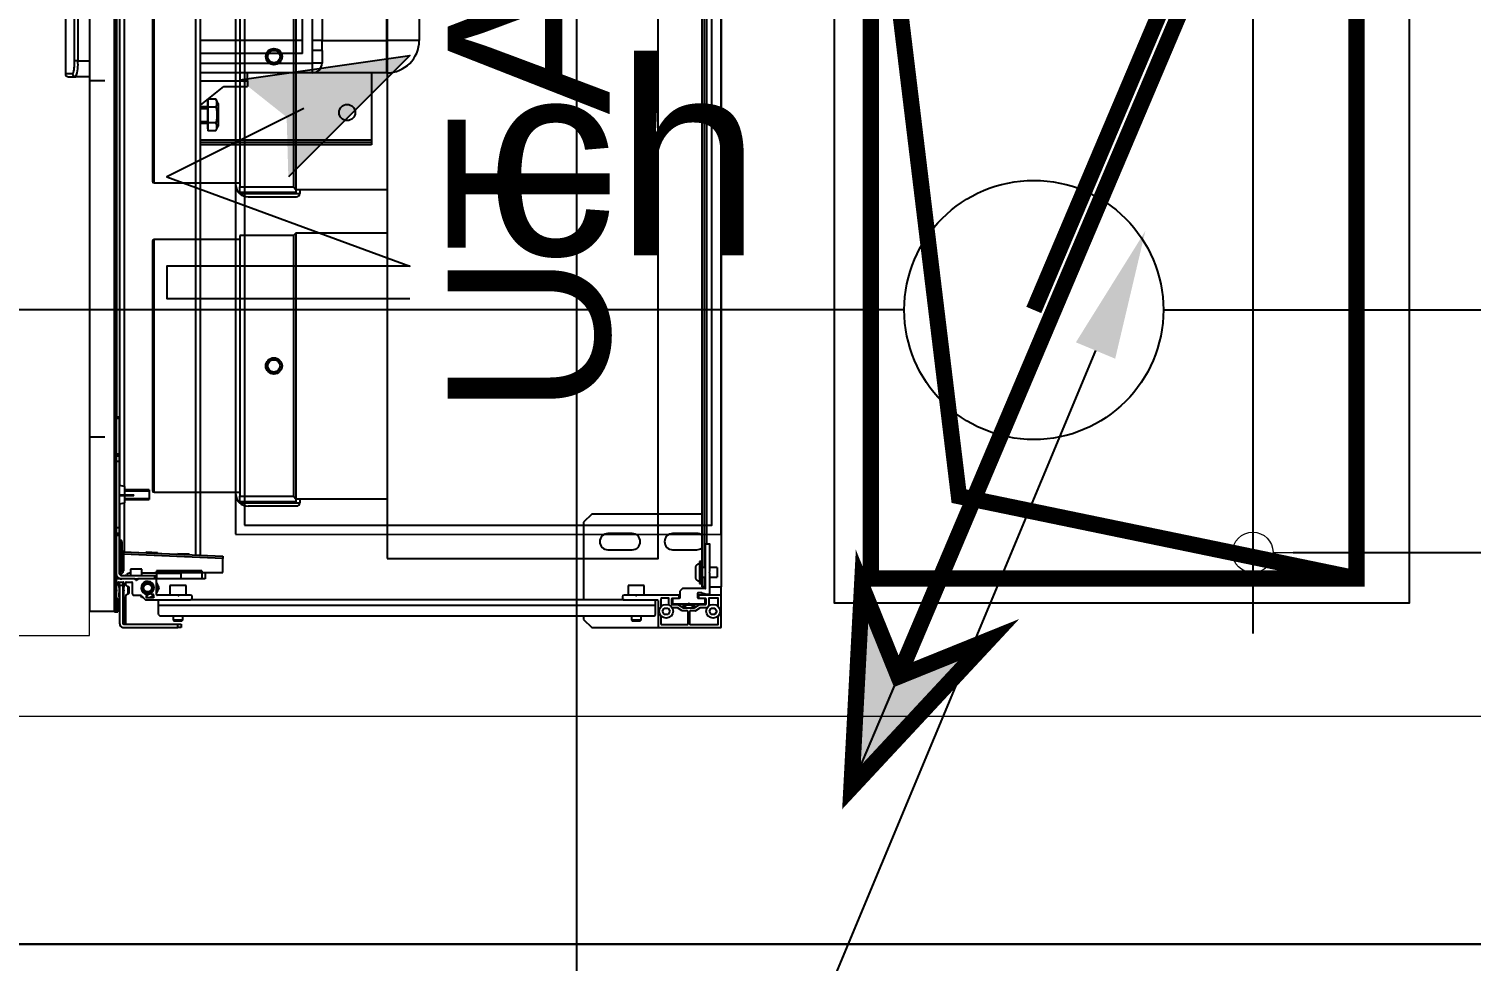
# Model space of a CAD drawing. Header units: millimetres. Extents: x 454430 to 532383, y -370512 to -310890.
# Drawn here: x 472817 to 473708, y -324337 to -323761 of the extents above; entities that cross this region are included whole.
import ezdxf
from ezdxf import colors
from ezdxf.entities.mleader import LeaderData, LeaderLine
from ezdxf.math import Vec2, Vec3

# ---------------------------------------------------------------- set-up
doc = ezdxf.new("R2010")
doc.units = ezdxf.units.MM
doc.linetypes.add('prlm_ef', pattern=[0.165, 0.1, -0.065])
doc.linetypes.add('prlm_gaz', pattern=[36, 24, -3, 0, -3, 0, -3, 0, -3])
for name, color, linetype, lineweight in [('_GAZELEC-BOITE INCORPO', 36, 'Continuous', 18), ('_GAZELEC-RESERVATION', 1, 'Continuous', 18), ('_GAZELEC-RESERVATION 2', 132, 'Continuous', 18)]:
    doc.layers.add(name, color=color, linetype=linetype, lineweight=lineweight)
for name, color, linetype in [('GAZ-EU FLECHE', 42, 'Continuous'), ('GAZ-FLECHE VMC', 93, 'Continuous'), ('prlm-CHAUFF', 30, 'Continuous'), ('prlm-EAU-EF', 161, 'Continuous'), ('prlm-ELEC-CFO', 201, 'Continuous'), ('prlm-GAZ', 20, 'Continuous'), ('prlm-GT', 242, 'Continuous'), ('prlm-MOD', 64, 'Continuous'), ('prlm-VMC', 93, 'Continuous')]:
    doc.layers.add(name, color=color, linetype=linetype)
doc.layers.add('prlm-xpoly', color=7, linetype='Continuous', plot=False)
doc.layers.add('prlm-ZEROPLOT', color=254, linetype='Continuous', plot=False)
doc.styles.add('Arial', font='arial.ttf')
doc.styles.add('prlm-elec-cfo', font='comic.ttf', dxfattribs={"height": 12})
doc.styles.get("Standard").update_dxf_attribs({"font": 'arial.ttf'})
doc.dimstyles.new('200', dxfattribs={"dimtxt": 150, "dimasz": 25, "dimexe": 50, "dimexo": 50, "dimgap": 20, "dimtad": 1, "dimdec": 0, "dimlfac": 0.1, "dimdsep": 46, "dimtxsty": 'Arial', "dimblk1": 'DOTBLANK', "dimblk2": 'DOTBLANK', "dimsah": 1, "dimcen": 25, "dimclrd": 5, "dimclre": 5, "dimadec": 0, "dimazin": 0, "dimtfac": 1, "dimtdec": 0, "dimtmove": 0, "dimatfit": 3, "dimldrblk": 'DOTBLANK', "dimfxl": 50, "dimtolj": 1, "dimtzin": 0, "dimarcsym": 0})

# ---------------------------------------------------------------- blocks, each defined once
blk = doc.blocks.new('xi.CH')
at = {"layer": 'prlm-ELEC-CFO', "lineweight": 5}
blk.add_hatch(color=0, dxfattribs=at).paths.add_polyline_path([(-3, 6), (-0.103, 3.699), (0, 0), (7.5, 7.5)])
at = {"layer": 'prlm-ELEC-CFO', "color": 0}
for points in [[(-3, 6), (7.5, 7.5), (0, 0)], [(0.955, 4.227), (-7.5, 0), (7.5, -5.5), (-7.5, -5.5), (-7.5, -7.5), (7.5, -7.5)]]:
    blk.add_lwpolyline(points, dxfattribs=at)
blk = doc.blocks.new('MTI900_Alu_390')
at = {"layer": 'prlm-MOD', "color": 1, "linetype": 'Continuous'}
for p, q in [((-4.225, 0), (4.225, 0)), ((4.278, 0), (4.225, 0)), ((4.225, -0.07), (4.225, 0)), ((4.472, 0), (4.278, 0)), ((4.475, 0), (4.472, 0)), ((4.475, -0.003), (4.475, 0)), ((3.96, -0.073), (3.96, -0.097)), ((4.13, -0.07), (3.963, -0.07)), ((4.105, -0.025), (4.165, -0.025)), ((4.105, -0.025), (4.105, -0.07)), ((4.135, -0.075), (4.13, -0.07)), ((4.14, -0.07), (4.135, -0.075)), ((4.267, -0.07), (4.14, -0.07)), ((4.165, -0.07), (4.165, -0.025)), ((4.27, -0.0895), (4.27, -0.073)), ((4.275, -0.003), (4.275, -0.137)), ((4.293, -0.021), (4.293, -0.074)), ((4.3467, -0.018), (4.296, -0.018)), ((4.296, -0.077), (4.3306, -0.077)), ((4.353, -0.0864), (4.353, -0.1286)), ((4.355, -0.0385), (4.375, -0.0269)), ((4.355, -0.0615), (4.355, -0.0385)), ((4.375, -0.0731), (4.355, -0.0615)), ((4.375, -0.0269), (4.395, -0.0385)), ((4.395, -0.0615), (4.375, -0.0731)), ((4.395, -0.0385), (4.395, -0.0615)), ((4.454, -0.018), (4.4033, -0.018)), ((4.457, -0.191), (4.457, -0.021)), ((4.475, -0.387), (4.475, -0.003)), ((-4.105, -0.105), (4.105, -0.105)), ((-4.1, -0.12), (4.1, -0.12)), ((-3.96, -0.09), (3.96, -0.09)), ((3.775, -0.12), (3.775, -0.8)), ((3.895, -0.15), (3.895, -0.3)), ((3.963, -0.1), (4.229, -0.1)), ((3.995, -0.3), (3.995, -0.15)), ((4.067, -0.12), (4.067, -0.125)), ((4.067, -0.125), (4.203, -0.125)), ((4.067, -0.125), (4.067, -0.135)), ((4.067, -0.135), (4.203, -0.135)), ((4.105, -0.115), (4.095, -0.125)), ((4.1025, -0.158), (4.1675, -0.158)), ((4.105, -0.1), (4.105, -0.115)), ((4.165, -0.115), (4.105, -0.115)), ((4.165, -0.115), (4.165, -0.1)), ((4.165, -0.105), (4.225, -0.105)), ((4.175, -0.125), (4.165, -0.115)), ((4.17, -0.12), (4.225, -0.12)), ((4.203, -0.125), (4.203, -0.12)), ((4.203, -0.135), (4.203, -0.125)), ((4.225, -0.105), (4.225, -0.1)), ((4.225, -0.105), (4.225, -0.12)), ((4.235, -0.1), (4.235, -0.24)), ((4.26, -0.142), (4.26, -0.1205)), ((4.2602, -0.1195), (4.2698, -0.0905)), ((4.292, -0.145), (4.263, -0.145)), ((4.278, -0.14), (4.292, -0.14)), ((4.295, -0.137), (4.295, -0.098)), ((4.295, -0.137), (4.295, -0.142)), ((4.298, -0.095), (4.332, -0.095)), ((4.327, -0.1), (4.298, -0.1)), ((4.33, -0.195), (4.33, -0.103)), ((4.3377, -0.16), (4.33, -0.16)), ((4.33, -0.1677), (4.3421, -0.1677)), ((4.335, -0.098), (4.335, -0.1341)), ((4.3355, -0.1358), (4.3545, -0.1642)), ((4.3377, -0.16), (4.3377, -0.24)), ((4.355, -0.19), (4.3377, -0.16)), ((4.3535, -0.1303), (4.3725, -0.1588)), ((4.355, -0.1659), (4.355, -0.2341)), ((4.373, -0.1605), (4.373, -0.191)), ((4.235, -0.24), (4.25, -0.255)), ((4.25, -0.255), (4.292, -0.255)), ((4.275, -0.263), (4.275, -0.52)), ((4.292, -0.26), (4.278, -0.26)), ((4.295, -0.258), (4.295, -0.263)), ((4.295, -0.302), (4.295, -0.263)), ((4.33, -0.195), (4.325, -0.2)), ((4.325, -0.2), (4.33, -0.205)), ((4.33, -0.297), (4.33, -0.205)), ((4.33, -0.2323), (4.3421, -0.2323)), ((4.33, -0.24), (4.3377, -0.24)), ((4.3545, -0.2358), (4.335, -0.265)), ((4.335, -0.265), (4.335, -0.302)), ((4.3377, -0.24), (4.355, -0.21)), ((4.373, -0.2404), (4.3535, -0.2697)), ((4.373, -0.209), (4.373, -0.2404)), ((4.454, -0.194), (4.376, -0.194)), ((4.376, -0.206), (4.454, -0.206)), ((4.457, -0.369), (4.457, -0.209)), ((4.293, -0.326), (4.293, -0.369)), ((4.328, -0.323), (4.296, -0.323)), ((4.298, -0.3), (4.327, -0.3)), ((4.332, -0.305), (4.298, -0.305)), ((4.353, -0.2714), (4.353, -0.3036)), ((4.355, -0.3285), (4.375, -0.3169)), ((4.355, -0.3515), (4.355, -0.3285)), ((4.375, -0.3631), (4.355, -0.3515)), ((4.375, -0.3169), (4.395, -0.3285)), ((4.395, -0.3515), (4.375, -0.3631)), ((4.395, -0.3285), (4.395, -0.3515)), ((4.296, -0.372), (4.3467, -0.372)), ((4.305, -0.6), (4.305, -0.393)), ((4.34, -0.405), (4.305, -0.405)), ((4.308, -0.39), (4.472, -0.39)), ((4.34, -0.405), (4.34, -3.475)), ((4.395, -0.405), (4.34, -0.405)), ((4.405, -0.415), (4.395, -0.405)), ((4.4033, -0.372), (4.454, -0.372)), ((4.405, -0.415), (4.405, -3.465)), ((4.475, -0.8), (4.475, -0.387)), ((4.215, -0.475), (4.215, -0.575)), ((4.275, -0.475), (4.215, -0.475)), ((4.275, -0.52), (4.2779, -0.5229)), ((4.275, -0.52), (4.275, -0.53)), ((4.2779, -0.5271), (4.275, -0.53)), ((4.275, -0.53), (4.275, -0.6)), ((4.43, -0.495), (4.405, -0.495)), ((4.43, -0.495), (4.43, -0.555)), ((4.435, -0.5), (4.43, -0.495)), ((4.435, -0.55), (4.435, -0.5)), ((3.895, -0.55), (3.895, -0.7)), ((3.995, -0.7), (3.995, -0.55)), ((4.215, -0.575), (4.275, -0.575)), ((4.285, -0.61), (4.295, -0.61)), ((4.305, -0.6), (4.305, -3.277)), ((4.405, -0.555), (4.43, -0.555)), ((4.43, -0.555), (4.435, -0.55)), ((3.775, -0.8), (3.825, -0.85)), ((4.425, -0.85), (4.475, -0.8)), ((3.825, -0.85), (4.305, -0.85)), ((4.405, -0.85), (4.425, -0.85)), ((-0.85, -1.865), (0.85, -1.865)), ((0.85, -1.865), (0.85, -2.065)), ((0.85, -2.065), (-0.85, -2.065)), ((0.85, -2.465), (0.85, -2.065)), ((1.05, -2.065), (0.85, -2.065)), ((1.05, -2.065), (1.05, -2.525)), ((1.05, -2.16), (1.465, -2.16)), ((1.465, -2.16), (1.48, -2.16)), ((1.465, -2.16), (1.465, -3.215)), ((1.48, -2.16), (1.48, -3.215)), ((1.48, -2.16), (1.495, -2.16)), ((1.495, -2.16), (1.495, -3.215)), ((-0.85, -2.465), (0.85, -2.465)), ((0.9124, -2.465), (0.85, -2.465)), ((0.85, -2.465), (0.85, -2.5242)), ((0.9124, -2.465), (0.99, -2.465)), ((0.9124, -2.465), (0.9124, -2.525)), ((0.99, -2.465), (0.99, -2.525)), ((0.85, -2.5242), (-0.85, -2.5242)), ((0.99, -2.525), (0.9124, -2.525)), ((0.99, -3.215), (0.99, -2.525)), ((1.05, -2.525), (0.99, -2.525)), ((1.05, -2.525), (1.05, -3.215)), ((0.93, -2.585), (-0.93, -2.585)), ((0.85, -2.585), (0.85, -3.215)), ((0.93, -2.585), (0.93, -3.215)), ((1.1, -2.925), (1.05, -2.925)), ((1.1, -3.215), (1.1, -2.925)), ((1.1, -2.925), (1.1342, -2.925)), ((1.1342, -3.0705), (1.1342, -2.925)), ((1.2504, -3.215), (1.1342, -3.0705)), ((1.24, -3.106), (1.2119, -3.1204)), ((1.24, -3.106), (1.38, -3.106)), ((1.4081, -3.1204), (1.38, -3.106)), ((4.0071, -3.6913), (4.035, -3.077)), ((4.05, -3.077), (4.0221, -3.692)), ((4.035, -3.077), (4.05, -3.077)), ((4.1351, -3.077), (4.05, -3.077)), ((4.136, -3.497), (4.1351, -3.077)), ((1.2119, -3.1204), (1.2119, -3.1671)), ((1.2142, -3.17), (1.2364, -3.17)), ((1.225, -3.17), (1.225, -3.172)), ((1.225, -3.172), (1.395, -3.172)), ((1.2364, -3.17), (1.2609, -3.17)), ((1.26, -3.172), (1.26, -3.215)), ((1.2609, -3.1204), (1.2609, -3.17)), ((1.2609, -3.17), (1.31, -3.17)), ((1.2692, -3.215), (1.2692, -3.172)), ((1.31, -3.17), (1.3591, -3.17)), ((1.3508, -3.215), (1.3508, -3.172)), ((1.3591, -3.1204), (1.3591, -3.17)), ((1.3591, -3.17), (1.3836, -3.17)), ((1.36, -3.215), (1.36, -3.172)), ((1.3836, -3.17), (1.4081, -3.17)), ((1.395, -3.172), (1.395, -3.17)), ((1.4081, -3.1204), (1.4081, -3.17)), ((4.1353, -3.187), (4.175, -3.187)), ((4.175, -3.187), (4.175, -3.207)), ((4.0287, -3.215), (-0.1325, -3.215)), ((4.0274, -3.245), (-0.1325, -3.245)), ((4.0173, -3.3556), (4.0205, -3.2854)), ((4.0255, -3.2857), (4.0205, -3.2854)), ((4.125, -3.207), (4.125, -3.487)), ((4.125, -3.207), (4.175, -3.207)), ((4.175, -3.207), (4.175, -3.337)), ((4.275, -3.277), (4.275, -3.3458)), ((4.295, -3.267), (4.285, -3.267)), ((4.305, -3.5528), (4.305, -3.277)), ((4.0173, -3.3556), (4.0223, -3.3558)), ((4.14, -3.337), (4.175, -3.337)), ((4.14, -3.487), (4.14, -3.337)), ((4.175, -3.337), (4.175, -3.487)), ((4.215, -3.305), (4.215, -3.405)), ((4.275, -3.305), (4.215, -3.305)), ((4.275, -3.3458), (4.275, -3.3582)), ((4.275, -3.3582), (4.275, -3.484)), ((4.2759, -3.3479), (4.2779, -3.3499)), ((4.2779, -3.3541), (4.2759, -3.3561)), ((4.43, -3.325), (4.405, -3.325)), ((4.43, -3.325), (4.43, -3.385)), ((4.435, -3.33), (4.43, -3.325)), ((4.43, -3.385), (4.435, -3.38)), ((4.435, -3.38), (4.435, -3.33)), ((4.455, -3.355), (4.455, -3.335)), ((4.455, -3.335), (4.475, -3.335)), ((4.455, -3.69), (4.455, -3.355)), ((4.475, -3.355), (4.455, -3.355)), ((4.475, -3.335), (4.475, -3.355)), ((4.475, -3.69), (4.475, -3.355)), ((4.215, -3.405), (4.275, -3.405)), ((4.22, -3.4778), (4.23, -3.472)), ((4.23, -3.472), (4.24, -3.4778)), ((4.395, -3.475), (4.405, -3.465)), ((4.405, -3.385), (4.43, -3.385)), ((3.625, -3.532), (3.685, -3.532)), ((3.625, -3.532), (3.625, -3.682)), ((3.6311, -3.682), (3.6311, -3.532)), ((3.6789, -3.682), (3.6789, -3.532)), ((3.685, -3.682), (3.685, -3.532)), ((4.0084, -3.5518), (4.0116, -3.4816)), ((4.0084, -3.5518), (4.0134, -3.552)), ((4.0166, -3.4819), (4.0116, -3.4816)), ((4.125, -3.487), (4.14, -3.487)), ((4.14, -3.4972), (4.136, -3.497)), ((4.14, -3.487), (4.155, -3.487)), ((4.14, -3.487), (4.14, -3.577)), ((4.155, -3.487), (4.175, -3.487)), ((4.155, -3.497), (4.155, -3.487)), ((4.155, -3.702), (4.155, -3.497)), ((4.175, -3.497), (4.155, -3.497)), ((4.175, -3.487), (4.175, -3.49)), ((4.175, -3.49), (4.175, -3.6008)), ((4.272, -3.487), (4.178, -3.487)), ((4.195, -3.5614), (4.195, -3.5226)), ((4.268, -3.521), (4.2657, -3.521)), ((4.271, -3.507), (4.271, -3.518)), ((4.2729, -3.542), (4.276, -3.542)), ((4.287, -3.504), (4.274, -3.504)), ((4.2769, -3.5821), (4.3041, -3.5549)), ((4.279, -3.545), (4.279, -3.549)), ((4.282, -3.552), (4.287, -3.552)), ((4.2854, -3.504), (4.29, -3.5066)), ((4.29, -3.549), (4.29, -3.507)), ((4.34, -3.475), (4.305, -3.475)), ((4.395, -3.475), (4.34, -3.475)), ((3.655, -3.6411), (3.655, -3.6275)), ((3.66, -3.6275), (3.655, -3.6275)), ((3.655, -3.717), (3.655, -3.6411)), ((3.66, -3.6411), (3.655, -3.6411)), ((3.66, -3.6411), (3.66, -3.6275)), ((3.66, -3.717), (3.66, -3.6411)), ((4.115, -3.577), (4.115, -3.647)), ((4.155, -3.577), (4.115, -3.577)), ((4.115, -3.647), (4.155, -3.647)), ((4.14, -3.647), (4.14, -3.6567)), ((4.175, -3.6232), (4.175, -3.6008)), ((4.175, -3.6232), (4.175, -3.734)), ((4.1759, -3.6029), (4.1829, -3.6099)), ((4.1829, -3.6141), (4.1759, -3.6211)), ((4.195, -3.674), (4.195, -3.64)), ((4.198, -3.637), (4.266, -3.637)), ((4.276, -3.627), (4.276, -3.5842)), ((4.2906, -3.577), (4.2806, -3.5828)), ((4.2906, -3.5684), (4.2906, -3.577)), ((-4.375, -3.737), (4.375, -3.737)), ((-0.1667, -3.735), (3.175, -3.735)), ((-0.16, -3.715), (3.5984, -3.715)), ((3.6044, -3.685), (-0.15, -3.685)), ((3.175, -3.717), (3.185, -3.717)), ((3.175, -3.737), (3.175, -3.717)), ((3.185, -3.717), (3.4033, -3.717)), ((3.185, -3.717), (3.185, -3.737)), ((3.4033, -3.737), (3.4033, -3.717)), ((3.4033, -3.717), (3.4168, -3.717)), ((3.4168, -3.717), (3.45, -3.717)), ((3.4168, -3.717), (3.4168, -3.737)), ((3.45, -3.717), (3.86, -3.717)), ((3.45, -3.717), (3.45, -3.737)), ((3.605, -3.682), (3.598, -3.717)), ((3.655, -3.682), (3.605, -3.682)), ((3.705, -3.682), (3.66, -3.682)), ((3.712, -3.717), (3.705, -3.682)), ((4.0074, -3.685), (3.7056, -3.685)), ((3.7116, -3.715), (3.935, -3.715)), ((3.86, -3.717), (3.8932, -3.717)), ((3.86, -3.717), (3.86, -3.737)), ((3.8932, -3.717), (3.9067, -3.717)), ((3.8932, -3.737), (3.8932, -3.717)), ((3.9067, -3.717), (4.14, -3.717)), ((3.9067, -3.717), (3.9067, -3.737)), ((3.935, -3.717), (3.935, -3.712)), ((3.965, -3.712), (3.935, -3.712)), ((3.945, -3.702), (3.965, -3.702)), ((3.965, -3.702), (4.105, -3.702)), ((3.965, -3.712), (3.965, -3.702)), ((3.965, -3.712), (3.965, -3.717)), ((4.105, -3.712), (3.965, -3.712)), ((4.007, -3.6925), (4.0071, -3.6913)), ((4.0071, -3.6913), (4.0221, -3.692)), ((4.0221, -3.692), (4.022, -3.6925)), ((4.0221, -3.692), (4.125, -3.692)), ((4.105, -3.702), (4.125, -3.702)), ((4.105, -3.712), (4.105, -3.702)), ((4.105, -3.717), (4.105, -3.712)), ((4.135, -3.712), (4.105, -3.712)), ((4.125, -3.692), (4.125, -3.702)), ((4.135, -3.712), (4.135, -3.717)), ((4.165, -3.7265), (4.165, -3.737)), ((4.175, -3.734), (4.175, -3.737)), ((4.195, -3.722), (4.195, -3.693)), ((4.195, -3.695), (4.215, -3.695)), ((4.215, -3.715), (4.195, -3.715)), ((4.2109, -3.677), (4.198, -3.677)), ((4.198, -3.69), (4.2252, -3.69)), ((4.198, -3.725), (4.212, -3.725)), ((4.2221, -3.6633), (4.2134, -3.6757)), ((4.215, -3.695), (4.45, -3.695)), ((4.215, -3.695), (4.215, -3.715)), ((4.215, -3.715), (4.45, -3.715)), ((4.215, -3.72), (4.2251, -3.72)), ((4.215, -3.722), (4.215, -3.72)), ((4.2249, -3.7161), (4.221, -3.72)), ((4.2654, -3.662), (4.2246, -3.662)), ((4.2287, -3.7161), (4.2249, -3.7161)), ((4.227, -3.657), (4.225, -3.659)), ((4.265, -3.659), (4.225, -3.659)), ((4.225, -3.659), (4.225, -3.662)), ((4.225, -3.69), (4.225, -3.695)), ((4.263, -3.657), (4.227, -3.657)), ((4.228, -3.692), (4.2367, -3.692)), ((4.2293, -3.657), (4.2293, -3.662)), ((4.2293, -3.69), (4.2293, -3.695)), ((4.2595, -3.715), (4.231, -3.715)), ((4.2429, -3.7321), (4.2379, -3.737)), ((4.2429, -3.6871), (4.2388, -3.6911)), ((4.2486, -3.7335), (4.2414, -3.7335)), ((4.2512, -3.6911), (4.2471, -3.6871)), ((4.2521, -3.737), (4.2471, -3.7321)), ((4.2533, -3.692), (4.2625, -3.692)), ((4.2607, -3.657), (4.2607, -3.662)), ((4.2607, -3.69), (4.2607, -3.695)), ((4.2651, -3.7161), (4.2618, -3.7161)), ((4.265, -3.659), (4.263, -3.657)), ((4.265, -3.662), (4.265, -3.659)), ((4.265, -3.695), (4.265, -3.69)), ((4.269, -3.72), (4.2651, -3.7161)), ((4.2827, -3.69), (4.2653, -3.69)), ((4.2654, -3.72), (4.2826, -3.72)), ((4.2766, -3.6757), (4.2679, -3.6633)), ((4.452, -3.677), (4.2791, -3.677)), ((4.2855, -3.692), (4.445, -3.692)), ((4.342, -3.715), (4.2885, -3.715)), ((4.295, -3.734), (4.295, -3.73)), ((4.298, -3.727), (4.342, -3.727)), ((4.378, -3.727), (4.298, -3.727)), ((4.298, -3.727), (4.298, -3.737)), ((4.345, -3.724), (4.345, -3.718)), ((4.375, -3.737), (4.375, -3.747)), ((4.378, -3.747), (4.378, -3.727)), ((4.455, -3.682), (4.455, -3.68)), ((4.375, -3.747), (-4.375, -3.747)), ((4.375, -3.747), (4.378, -3.747)), ((4.375, -3.792), (4.375, -3.747)), ((4.375, -3.902), (4.375, -3.792)), ((-4.375, -3.902), (4.375, -3.902)), ((0.975, -3.973), (0.975, -3.902)), ((1.075, -3.902), (1.075, -3.9853)), ((-0.975, -3.973), (0.975, -3.973)), ((0.975, -3.9928), (-0.975, -3.9928)), ((0.975, -3.973), (0.975, -3.9928)), ((1.055, -4.05), (1.055, -4.0051)), ((1.075, -4.03), (1.075, -3.9853)), ((0.7037, -4.05), (1.055, -4.05))]:
    blk.add_line(p, q, dxfattribs=at)
at = {"layer": 'prlm-MOD', "color": 1, "ltscale": 50}
for points in [[(1.1, -3.8058), (1.1, -3.902)], [(3.3, -3.8058), (3.3, -3.902)]]:
    blk.add_lwpolyline(points, dxfattribs=at)
at = {"layer": 'prlm-MOD', "color": 1, "linetype": 'Continuous'}
for centre, radius in [((4.375, -0.05), 0.0425), ((4.375, -0.34), 0.0425), ((1.295, -2.31), 0.05), ((4.23, -3.542), 0.035), ((4.23, -3.542), 0.03), ((4.23, -3.542), 0.025)]:
    blk.add_circle(centre, radius, dxfattribs=at)
for centre, radius, start, end in [((4.278, -0.003), 0.003, 90, 180), ((4.472, -0.003), 0.003, 0, 90), ((3.963, -0.073), 0.003, 90, 180), ((4.267, -0.073), 0.003, 0, 90), ((4.296, -0.021), 0.003, 90, 180), ((4.296, -0.074), 0.003, 180, 270), ((4.3306, -0.067), 0.01, 270, 326.3475), ((4.3467, -0.021), 0.003, 84.51824, 90), ((4.4033, -0.021), 0.003, 90, 95.48179), ((4.454, -0.021), 0.003, 0, 90), ((3.945, -0.15), 0.05, 143.1301, 180), ((3.963, -0.097), 0.003, 180, 270), ((3.945, -0.15), 0.05, 0, 36.8699), ((4.1025, -0.138), 0.02, 171.37307, 270), ((4.1025, -0.133), 0.02, 185.73917, 187.18076), ((4.1675, -0.138), 0.02, 270, 8.62693), ((4.1675, -0.133), 0.02, 352.81924, 354.26083), ((4.232, -0.1), 0.003, 0, 180), ((4.263, -0.1205), 0.003, 161.56505, 180), ((4.263, -0.142), 0.003, 180, 270), ((4.267, -0.0895), 0.003, 341.56505, 0), ((4.278, -0.137), 0.003, 180, 270), ((4.292, -0.137), 0.003, 270, 0), ((4.292, -0.142), 0.003, 270, 0), ((4.298, -0.098), 0.003, 90, 180), ((4.298, -0.103), 0.003, 90, 180), ((4.327, -0.103), 0.003, 0, 90), ((4.332, -0.098), 0.003, 0, 90), ((4.338, -0.1341), 0.003, 180, 213.69007), ((4.356, -0.1286), 0.003, 180, 213.69007), ((4.352, -0.1659), 0.003, 0, 33.69007), ((4.37, -0.1605), 0.003, 0, 33.69007), ((4.278, -0.263), 0.003, 90, 180), ((4.292, -0.258), 0.003, 0, 90), ((4.292, -0.263), 0.003, 0, 90), ((4.352, -0.2341), 0.003, 326.30993, 0), ((4.376, -0.191), 0.003, 180, 270), ((4.376, -0.209), 0.003, 90, 180), ((4.454, -0.191), 0.003, 270, 0), ((4.454, -0.209), 0.003, 0, 90), ((3.945, -0.3), 0.05, 180, 0), ((4.296, -0.326), 0.003, 90, 180), ((4.298, -0.297), 0.003, 180, 270), ((4.298, -0.302), 0.003, 180, 270), ((4.327, -0.297), 0.003, 270, 0), ((4.328, -0.333), 0.01, 46.14901, 90), ((4.332, -0.302), 0.003, 270, 0), ((4.356, -0.2714), 0.003, 146.30993, 180), ((4.296, -0.369), 0.003, 180, 270), ((4.308, -0.393), 0.003, 90, 180), ((4.3467, -0.369), 0.003, 270, 275.48176), ((4.4033, -0.369), 0.003, 264.51819, 270), ((4.454, -0.369), 0.003, 270, 0), ((4.472, -0.387), 0.003, 270, 0), ((3.945, -0.55), 0.05, 0, 180), ((4.2758, -0.525), 0.003, 315, 45), ((4.285, -0.6), 0.01, 180, 270), ((4.295, -0.6), 0.01, 270, 0), ((3.945, -0.7), 0.05, 180, 0), ((0.85, -2.065), 0.2, 0, 90), ((0.99, -2.525), 0.06, 0, 90), ((1.2364, -3.1624), 0.0487, 59.74223, 120.25777), ((1.3836, -3.1624), 0.0487, 59.74223, 120.25777), ((4.285, -3.277), 0.01, 90, 180), ((4.295, -3.277), 0.01, 0, 90), ((4.278, -3.3458), 0.003, 180, 225), ((4.278, -3.3582), 0.003, 135, 180), ((4.2758, -3.352), 0.003, 315, 45), ((4.178, -3.49), 0.003, 90, 180), ((4.23, -3.542), 0.04, 33.92723, 355.99937), ((4.23, -3.542), 0.065, 57.79577, 122.20423), ((4.23, -3.542), 0.06, 66.44354, 113.55646), ((4.2657, -3.518), 0.003, 213.92723, 270), ((4.23, -3.542), 0.04, 0, 33.92723), ((4.268, -3.518), 0.003, 270, 0), ((4.2729, -3.545), 0.003, 90, 175.99937), ((4.23, -3.542), 0.04, 355.99937, 0), ((4.274, -3.507), 0.003, 90, 180), ((4.272, -3.484), 0.003, 270, 0), ((4.276, -3.545), 0.003, 0, 90), ((4.23, -3.542), 0.06, 0, 39.29648), ((4.282, -3.549), 0.003, 180, 270), ((4.23, -3.542), 0.065, 22.61986, 35.77582), ((4.287, -3.507), 0.003, 0, 90), ((4.287, -3.549), 0.003, 270, 0), ((4.23, -3.542), 0.06, 351.491, 0), ((4.302, -3.5528), 0.003, 315, 0), ((4.178, -3.6008), 0.003, 180, 225), ((4.178, -3.6232), 0.003, 135, 180), ((4.1808, -3.612), 0.003, 315, 45), ((4.198, -3.64), 0.003, 90, 180), ((4.266, -3.627), 0.01, 270, 0), ((4.23, -3.542), 0.065, 315.04746, 333.83802), ((4.279, -3.5842), 0.003, 135, 180), ((3.945, -3.712), 0.01, 90, 180), ((3.997, -3.692), 0.01, 270, 357.39744), ((4.125, -3.712), 0.02, 347.58795, 90), ((4.125, -3.712), 0.01, 0, 90), ((4.16, -3.6567), 0.02, 180, 230.11594), ((4.14, -3.702), 0.035, 270, 0), ((4.14, -3.702), 0.015, 270, 0), ((4.1151, -3.7104), 0.05, 37.08606, 50.11594), ((4.178, -3.734), 0.003, 180, 270), ((4.198, -3.674), 0.003, 180, 270), ((4.198, -3.693), 0.003, 90, 180), ((4.198, -3.722), 0.003, 180, 270), ((4.2109, -3.674), 0.003, 270, 325.00798), ((4.212, -3.722), 0.003, 270, 0), ((4.2246, -3.665), 0.003, 90, 145.00798), ((4.215, -3.715), 0.01, 353.93882, 0), ((4.2251, -3.717), 0.003, 270, 350.40593), ((4.2252, -3.693), 0.003, 19.47122, 90), ((4.231, -3.718), 0.003, 90, 170.40593), ((4.2367, -3.689), 0.003, 270, 315), ((4.245, -3.6892), 0.003, 45, 135), ((4.245, -3.7342), 0.003, 45, 135), ((4.2533, -3.689), 0.003, 225, 270), ((4.2595, -3.718), 0.003, 9.59407, 90), ((4.2653, -3.693), 0.003, 90, 160.52878), ((4.2654, -3.717), 0.003, 189.59407, 270), ((4.275, -3.715), 0.01, 180, 186.06118), ((4.2654, -3.665), 0.003, 34.99202, 90), ((4.2791, -3.674), 0.003, 214.99202, 270), ((4.2826, -3.717), 0.003, 270, 350.40593), ((4.2827, -3.693), 0.003, 19.47122, 90), ((4.2885, -3.718), 0.003, 90, 170.40593), ((4.292, -3.734), 0.003, 270, 0), ((4.298, -3.73), 0.003, 90, 180), ((4.342, -3.718), 0.003, 0, 90), ((4.342, -3.724), 0.003, 270, 0), ((4.445, -3.682), 0.01, 270, 0), ((4.45, -3.69), 0.025, 270, 0), ((4.45, -3.69), 0.005, 270, 0), ((4.452, -3.68), 0.003, 0, 90), ((0.9987, -4.1937), 0.2219, 69.89148, 96.1295), ((1.055, -4.03), 0.02, 270, 0)]:
    blk.add_arc(centre, radius, start, end, dxfattribs=at)
for centre, major_axis, ratio, start_param, end_param in [((3.997, -3.692), (-0.025, 0), 0.4, 1.570796, 3.096169), ((4.022, -3.6931), (-0.015, 0.0007), 0.045361, -1.568734, 0), ((1.055, -3.9853), (-0.02, 0), 0.989815, 1.570796, 3.141593)]:
    blk.add_ellipse(centre, major_axis=major_axis, ratio=ratio, start_param=start_param, end_param=end_param, dxfattribs=at)
for points, knots in [([(0.9124, -2.525), (0.902, -2.525), (0.8916, -2.5247), (0.8708, -2.5243), (0.8604, -2.5242), (0.85, -2.5242)], [0, 0, 0, 0, 0.5, 0.5, 1, 1, 1, 1]), ([(1.2609, -3.1204), (1.269, -3.1183), (1.2772, -3.1166), (1.2935, -3.1143), (1.3017, -3.1137), (1.3141, -3.1137), (1.3182, -3.1138), (1.3265, -3.1144), (1.3306, -3.1149), (1.343, -3.1166), (1.3511, -3.1183), (1.3591, -3.1204)], [0, 0, 0, 0, 0.25, 0.25, 0.5, 0.5, 0.625, 0.625, 0.75, 0.75, 1, 1, 1, 1]), ([(1.055, -4.0051), (1.055, -4.0043), (1.0545, -4.0036), (1.053, -4.0024), (1.0523, -4.002), (1.0508, -4.0013), (1.0491, -4.0006), (1.0469, -3.9998), (1.0444, -3.9991), (1.0431, -3.9988), (1.0387, -3.9978), (1.0354, -3.9971), (1.0299, -3.9963), (1.028, -3.996), (1.0239, -3.9955), (1.0218, -3.9952), (1.0153, -3.9945), (1.0107, -3.9941), (1.0034, -3.9936), (1.0009, -3.9935), (0.9958, -3.9932), (0.9933, -3.9931), (0.9856, -3.9929), (0.9803, -3.9928), (0.975, -3.9928)], [0, 0, 0, 0, 0.125, 0.125, 0.1875, 0.1875, 0.25, 0.3125, 0.3125, 0.375, 0.375, 0.5, 0.5, 0.5625, 0.5625, 0.625, 0.625, 0.75, 0.75, 0.8125, 0.8125, 0.875, 0.875, 1, 1, 1, 1])]:
    blk.add_open_spline(points, degree=3, knots=knots, dxfattribs=at)
blk = doc.blocks.new('xi.uta-yzen-g')
at = {"layer": 'prlm-CHAUFF', "ltscale": 50}
for p, q in [((-36.4, 35.02), (-20.8, 35.02)), ((-36.4, 35.02), (-36.4, 29.72)), ((-20.9, 35.12), (-36.3, 35.12)), ((-20.8, 29.72), (-20.8, 35.02)), ((-17.3, 35.02), (-1.7, 35.02)), ((-17.3, 35.02), (-17.3, 29.72)), ((-1.8, 35.12), (-17.2, 35.12)), ((-37.056, 29.72), (-36.65, 29.72)), ((-37.056, 29.72), (-37.056, 26.02)), ((-37, 29.72), (-37, 26.27)), ((-36.98, 29.72), (-36.98, 26.27)), ((-20.55, 29.72), (-36.65, 29.72)), ((-36.65, 29.72), (-36.65, 26.42)), ((-36.55, 29.97), (-36.4, 29.97)), ((-20.55, 26.42), (-20.55, 29.72)), ((-17.956, 29.72), (-17.55, 29.72)), ((-17.956, 29.72), (-17.956, 26.02)), ((-17.9, 29.72), (-17.9, 26.27)), ((-17.88, 29.72), (-17.88, 26.27)), ((-1.45, 29.72), (-17.55, 29.72)), ((-17.55, 29.72), (-17.55, 26.42)), ((-17.45, 29.97), (-17.3, 29.97)), ((-37.25, 29.216), (-37.25, 26.22)), ((-18.15, 29.216), (-18.15, 26.22)), ((-37, 28.42), (-36.98, 28.42)), ((-36.98, 28.07), (-37, 28.07)), ((-37, 27.693), (-36.98, 27.693)), ((-17.9, 28.42), (-17.88, 28.42)), ((-17.88, 28.07), (-17.9, 28.07)), ((-17.9, 27.693), (-17.88, 27.693)), ((-36.98, 27.343), (-37, 27.343)), ((-37, 27.293), (-36.98, 27.293)), ((-36.98, 27.193), (-37, 27.193)), ((-17.88, 27.343), (-17.9, 27.343)), ((-17.9, 27.293), (-17.88, 27.293)), ((-17.88, 27.193), (-17.9, 27.193)), ((-36.8, 26.02), (-37.05, 26.02)), ((-36.98, 26.27), (-37, 26.27)), ((-36.8, 26.27), (-36.98, 26.27)), ((-36.65, 26.42), (-36.8, 26.27)), ((-20.4, 26.27), (-36.8, 26.27)), ((-36.8, 26.27), (-36.8, 20.62)), ((-20.55, 26.42), (-36.65, 26.42)), ((-20.4, 26.27), (-20.55, 26.42)), ((-20.4, 20.62), (-20.4, 26.27)), ((-17.7, 26.02), (-17.95, 26.02)), ((-17.88, 26.27), (-17.9, 26.27)), ((-17.7, 26.27), (-17.88, 26.27)), ((-17.55, 26.42), (-17.7, 26.27)), ((-1.3, 26.27), (-17.7, 26.27)), ((-17.7, 26.27), (-17.7, 20.62)), ((-1.45, 26.42), (-17.55, 26.42))]:
    blk.add_line(p, q, dxfattribs=at)
for points in [[(-39, 30), (-39, 0), (0, 0), (0, 30)], [(-38.429, 29.429), (-38.429, 0.571), (-0.571, 0.571), (-0.571, 29.429)], [(-40.5, 20.62), (-40.5, 3.9), (40.5, 3.9), (40.5, 20.62)]]:
    blk.add_lwpolyline(points, close=True, dxfattribs=at)
for centre, radius in [((-28.6, 27.62), 0.5), ((-28.6, 27.62), 0.48), ((-28.6, 27.62), 0.38), ((-9.5, 27.62), 0.5), ((-9.5, 27.62), 0.48), ((-9.5, 27.62), 0.38)]:
    blk.add_circle(centre, radius, dxfattribs=at)
for centre, radius, start, end in [((-36.3, 35.02), 0.1, 90, 180), ((-20.9, 35.02), 0.1, 0, 90), ((-17.2, 35.02), 0.1, 90, 180), ((-36.475, 29.24), 0.776, 138.52479, 181.76751), ((-36.55, 29.27), 0.7, 90, 136.27309), ((-17.375, 29.24), 0.776, 138.52479, 181.76751), ((-17.45, 29.27), 0.7, 90, 136.27309), ((-37.05, 26.22), 0.2, 180, 268.32391), ((-37.05, 26.22), 0.2, 268.32391, 270), ((-17.95, 26.22), 0.2, 180, 268.32391), ((-17.95, 26.22), 0.2, 268.32391, 270)]:
    blk.add_arc(centre, radius, start, end, dxfattribs=at)
for centre, major_axis, ratio, start_param, end_param in [((-36.55, 28.959), (-0.45, 0), 0.974723, 5.983927, 6.283185), ((-36.55, 28.603), (-0.45, 0), 0.974723, 5.983927, 6.283185), ((-35.75, 28.603), (-1.25, 0), 0.146694, 0, 0.179125), ((-17.45, 28.959), (-0.45, 0), 0.974723, 5.983927, 6.283185), ((-17.45, 28.603), (-0.45, 0), 0.974723, 5.983927, 6.283185), ((-16.65, 28.603), (-1.25, 0), 0.146694, 0, 0.179125)]:
    blk.add_ellipse(centre, major_axis=major_axis, ratio=ratio, start_param=start_param, end_param=end_param, dxfattribs=at)
for points in [[(-36.982, 29.391), (-36.986, 29.379), (-36.989, 29.366), (-36.997, 29.324), (-37, 29.294), (-37, 29.265)], [(-17.882, 29.391), (-17.886, 29.379), (-17.889, 29.366), (-17.897, 29.324), (-17.9, 29.294), (-17.9, 29.265)]]:
    blk.add_open_spline(points, degree=3, knots=[0.8185803, 0.8185803, 0.8185803, 0.8185803, 0.875, 0.875, 1, 1, 1, 1], dxfattribs=at)
at = {"layer": 'prlm-CHAUFF', "ltscale": 50, "insert": (-31.697, 16.894), "char_height": 10, "width": 139.79252, "attachment_point": 1}
blk.add_mtext('UTA', dxfattribs=at)
blk = doc.blocks.new('FLECHE1')
h = blk.add_hatch(color=256)
h.dxf.hatch_style = 1
h.paths.add_polyline_path([(495907.08, -370439.56), (495913.62, -370315.47), (495936.11, -370371.09), (495991.74, -370348.6)])
for p, q in [((495907.08, -370439.56), (496141.31, -369887.17)), ((495913.62, -370315.47), (495907.08, -370439.56)), ((495913.62, -370315.47), (495907.08, -370439.56)), ((495936.11, -370371.09), (495913.62, -370315.47)), ((495936.11, -370371.09), (495913.62, -370315.47)), ((495991.74, -370348.6), (495907.08, -370439.56)), ((495907.08, -370439.56), (495991.74, -370348.6)), ((495936.11, -370371.09), (495991.74, -370348.6)), ((495991.74, -370348.6), (495936.11, -370371.09)), ((495907.08, -370439.56), (495936.11, -370371.09))]:
    blk.add_line(p, q)
at = {"const_width": 10}
for points in [[(495936.11, -370371.09), (496141.31, -369887.17)], [(495907.08, -370439.56), (495913.62, -370315.47), (495936.11, -370371.09), (495991.74, -370348.6), (495907.08, -370439.56)]]:
    blk.add_lwpolyline(points, dxfattribs=at)
blk = doc.blocks.new('_DOTBLANK')
at = {"color": 0, "linetype": 'ByBlock'}
blk.add_line((-0.5, 0), (-1, 0), dxfattribs=at)
blk.add_circle((0, 0), 0.5, dxfattribs=at)
blk = doc.blocks.new('*D151')
at = {"layer": '_GAZELEC-BOITE INCORPO', "color": 5, "lineweight": -2, "transparency": 16777216}
for p, q in [((473572.68, -323372.09), (473572.68, -324134.68)), ((476360.08, -324065), (476360.08, -324034.68)), ((473597.68, -324084.68), (476335.08, -324084.68))]:
    blk.add_line(p, q, dxfattribs=at)
at = {"layer": '_GAZELEC-BOITE INCORPO', "color": 5, "lineweight": -2, "transparency": 16777216, "xscale": 25, "yscale": 25, "zscale": 25, "rotation": 180}
blk.add_blockref('_DOTBLANK', (473572.68, -324084.68), dxfattribs=at)
at = {"layer": '_GAZELEC-BOITE INCORPO', "color": 5, "lineweight": -2, "transparency": 16777216, "xscale": 25, "yscale": 25, "zscale": 25}
blk.add_blockref('_DOTBLANK', (476360.08, -324084.68), dxfattribs=at)
at = {"layer": '_GAZELEC-BOITE INCORPO', "color": 0, "transparency": 16777216, "insert": (474966.38, -323988.1), "char_height": 150, "attachment_point": 5, "style": 'Arial'}
blk.add_mtext('\\A1;279', dxfattribs=at)
blk = doc.blocks.new('*D152')
at = {"layer": '_GAZELEC-BOITE INCORPO', "color": 5, "lineweight": -2, "transparency": 16777216}
for p, q in [((473155.02, -323564.12), (473155.02, -324602.66)), ((476360.08, -324165), (476360.08, -324602.66)), ((473180.02, -324552.66), (476335.08, -324552.66))]:
    blk.add_line(p, q, dxfattribs=at)
at = {"layer": '_GAZELEC-BOITE INCORPO', "color": 5, "lineweight": -2, "transparency": 16777216, "xscale": 25, "yscale": 25, "zscale": 25, "rotation": 180}
blk.add_blockref('_DOTBLANK', (473155.02, -324552.66), dxfattribs=at)
at = {"layer": '_GAZELEC-BOITE INCORPO', "color": 5, "lineweight": -2, "transparency": 16777216, "xscale": 25, "yscale": 25, "zscale": 25}
blk.add_blockref('_DOTBLANK', (476360.08, -324552.66), dxfattribs=at)
at = {"layer": '_GAZELEC-BOITE INCORPO', "color": 0, "transparency": 16777216, "insert": (474757.55, -324456.03), "char_height": 150, "attachment_point": 5, "style": 'Arial'}
blk.add_mtext('\\A1;321', dxfattribs=at)

msp = doc.modelspace()

# ---------------------------------------------------------------- linework, layer by layer
at = {"layer": '_GAZELEC-RESERVATION 2', "const_width": 10}
msp.add_lwpolyline([(473636.78, -323600.78), (473636.78, -324100.78), (473336.78, -324100.78), (473336.78, -323600.78), (473636.78, -323600.78), (473336.78, -323600.78), (473391.21, -324049.97), (473636.78, -324100.78)], dxfattribs=at)
at = {"layer": 'prlm-EAU-EF', "linetype": 'prlm_ef'}
msp.add_spline([(469527.97, -337277.65), (469308.52, -337255.05), (469005.27, -337112.1), (468640.98, -336648.61), (468530.03, -336366.61), (468472.26, -335846.77), (468472.26, -335336.71), (468472.26, -334062.67), (468487.21, -332197.55), (468487.21, -331312.8), (468506.99, -330336.57), (468539.09, -328799.17), (468539.09, -327899.8), (468600.62, -327273.5), (468738.41, -326998.27), (471772.87, -323732.09), (472752.56, -323397.03), (473066.19, -323397.03)], degree=3, dxfattribs=at)
at = {"layer": 'prlm-GAZ', "linetype": 'prlm_gaz', "ltscale": 0.8}
msp.add_spline([(469528.36, -336924.56), (469345.46, -336924.56), (468783.72, -336791.9), (468630.44, -336538.85), (468516.17, -336065.95), (468501.24, -334998.79), (468501.24, -334176.25), (468525.96, -332450.65), (468563.02, -330425.44), (468616.48, -328036.44), (468628.4, -327380.6), (468741.35, -327075.29), (468928.09, -326772.32), (469170.43, -326392.95), (470628.11, -324666.34), (471996.5, -323685.94), (472647.59, -323468.36), (473028.91, -323477.74)], degree=3, dxfattribs=at)
at = {"layer": 'prlm-GT', "ltscale": 50}
msp.add_lwpolyline([(473314.44, -323236.05), (473669.29, -323236.05), (473669.29, -324116.05), (473314.44, -324116.05)], close=True, dxfattribs=at)
at = {"layer": 'prlm-VMC'}
for points in [[(473357.46, -323934.97), (472645.89, -323934.97)], [(473517.46, -323934.97), (473740.1, -323934.97)]]:
    msp.add_lwpolyline(points, dxfattribs=at)
msp.add_circle((473437.46, -323934.97), 80, dxfattribs=at)
at = {"layer": 'prlm-xpoly', "lineweight": 0}
for points in [[(473739.29, -324136.05), (474359.62, -324136.05), (474359.62, -324186.05), (471480.45, -324186.05), (471480.31, -324917.02), (470080.12, -324917.02), (470080, -325267.04), (469430.11, -325267.02), (469428.97, -326816.88), (470098.97, -326816.88), (470098.97, -326866.88), (469428.97, -326866.88), (469428.26, -327682.72), (476261.63, -327684.14), (476261.63, -321494.86), (473739.29, -321494.86)], [(473689.29, -321493.15), (471480.31, -321494.86), (471480.45, -324136.05), (472854.4, -324136.05), (472854.3, -323166.05), (473689.29, -323166.05), (473688.72, -322294.86), (472889.78, -322294.86), (472889.29, -322244.86), (473688.72, -322244.86)]]:
    msp.add_lwpolyline(points, close=True, dxfattribs=at)

# ---------------------------------------------------------------- block references
at = {"layer": 'GAZ-EU FLECHE'}
msp.add_blockref('FLECHE1', (-22582.25, 46209.73), dxfattribs=at)
at = {"layer": 'GAZ-FLECHE VMC', "rotation": 180}
msp.add_blockref('FLECHE1', (969578.77, -693822.15), dxfattribs=at)
at = {"layer": 'prlm-ELEC-CFO', "xscale": 10, "yscale": 10, "zscale": 10}
msp.add_blockref('xi.CH', (472977.12, -323852.85), dxfattribs=at)

# ---------------------------------------------------------------- dimensions: what is measured, and where the dimension line sits
at = {"layer": '_GAZELEC-BOITE INCORPO'}
dim = msp.add_linear_dim(base=(476360.08, -324084.68), p1=(473572.68, -323322.09), p2=(476360.08, -324115), dimstyle='200', dxfattribs=at)
dim.commit()
dim.dimension.update_dxf_attribs({"geometry": '*D151', "text_midpoint": (474966.38, -323988.1)})

# ---------------------------------------------------------------- next in the draw order: texts
at = {"layer": 'prlm-ELEC-CFO', "lineweight": 20, "insert": (473184.03, -323842.05), "char_height": 120, "attachment_point": 5, "line_spacing_factor": 0.8, "style": 'prlm-elec-cfo', "bg_fill": 3, "box_fill_scale": 1.1, "bg_fill_color": 256, "bg_fill_transparency": 0}
msp.add_mtext('ch', dxfattribs=at)

# ---------------------------------------------------------------- next in the draw order: linework, layer by layer
at = {"layer": 'prlm-EAU-EF', "linetype": 'prlm_ef'}
msp.add_spline([(473032.39, -323490.78), (472837.89, -323502.97), (472445.03, -323967.62), (473638.78, -324904.51), (474814.44, -325042.26), (476335.81, -325096.58)], degree=3, dxfattribs=at)
at = {"layer": 'prlm-ZEROPLOT'}
for points in [[(460621.79, -321130.75), (469528.27, -321130.75), (469528.27, -324327.23), (476621.9, -324326.06), (476621.89, -365259.06), (469151.79, -365259.06), (469146.99, -363468.98), (460621.79, -363468.98)], [(469528.27, -321130.75), (476621.79, -321130.75), (476621.79, -324326.65), (469528.27, -324326.65)]]:
    msp.add_lwpolyline(points, close=True, dxfattribs=at)

# ---------------------------------------------------------------- next in the draw order: block references
at = {"layer": 'prlm-CHAUFF', "xscale": 10, "yscale": 10, "zscale": 10, "rotation": 89.99610659823674}
msp.add_blockref('xi.uta-yzen-g', (473244.44, -323683.55), dxfattribs=at)
at = {"layer": 'prlm-MOD', "xscale": 99.99999999999972, "yscale": 99.99999999999972, "zscale": 99.99999999999972, "rotation": 269.9998846602302}
msp.add_blockref('MTI900_Alu_390', (473244.44, -323683.55), dxfattribs=at)

# ---------------------------------------------------------------- next in the draw order: dimensions: what is measured, and where the dimension line sits
at = {"layer": '_GAZELEC-BOITE INCORPO'}
dim = msp.add_linear_dim(base=(476360.08, -324552.66), p1=(473155.02, -323514.12), p2=(476360.08, -324115), dimstyle='200', dxfattribs=at)
dim.commit()
dim.dimension.update_dxf_attribs({"geometry": '*D152', "text_midpoint": (474757.55, -324456.03)})

# ---------------------------------------------------------------- next in the draw order: leaders
at = {"layer": '_GAZELEC-RESERVATION', "color": 6}
ml = msp.add_multileader_mtext('Standard', dxfattribs=at)
ml.set_content('résa n°60\\P500x300 en dalle haute', color=6)
ml.set_leader_properties()
ml.build(insert=Vec2(0, 0))
ml.multileader.update_dxf_attribs({"has_text_frame": 1, "arrow_head_size": 80, "scale": 20})
ctx = ml.context
ctx.base_point, ctx.scale, ctx.char_height, ctx.arrow_head_size, ctx.landing_gap_size, ctx.plane_origin = Vec3(471912.15, -324537.61), 20, 80, 80, 40, Vec3(466360.48, -324339.24)
notes = []
notes.append((ctx, [(0, (1, 1, 0), (473234.8, -324537.61), (-1, 0), 89.84, [(0, [(473506.36, -323886.17)], 0, [])])]))
ctx.mtext.insert, ctx.mtext.width, ctx.mtext.flow_direction = Vec3(471952.15, -324496.9), 1568.8504, 5
for ctx, leaders in notes:
    for number, flags, end, landing, length, lines in leaders:
        leader = LeaderData()
        leader.index, (leader.has_last_leader_line, leader.has_dogleg_vector, leader.attachment_direction) = number, flags
        leader.last_leader_point, leader.dogleg_vector, leader.dogleg_length = Vec3(end), Vec3(landing), length
        for number, points, colour, breaks in lines:
            line = LeaderLine()
            line.index, line.vertices, line.color, line.breaks = number, Vec3.list(points), colors.encode_raw_color(colour), breaks
            leader.lines.append(line)
        ctx.leaders.append(leader)

doc.saveas('drawing.dxf')
